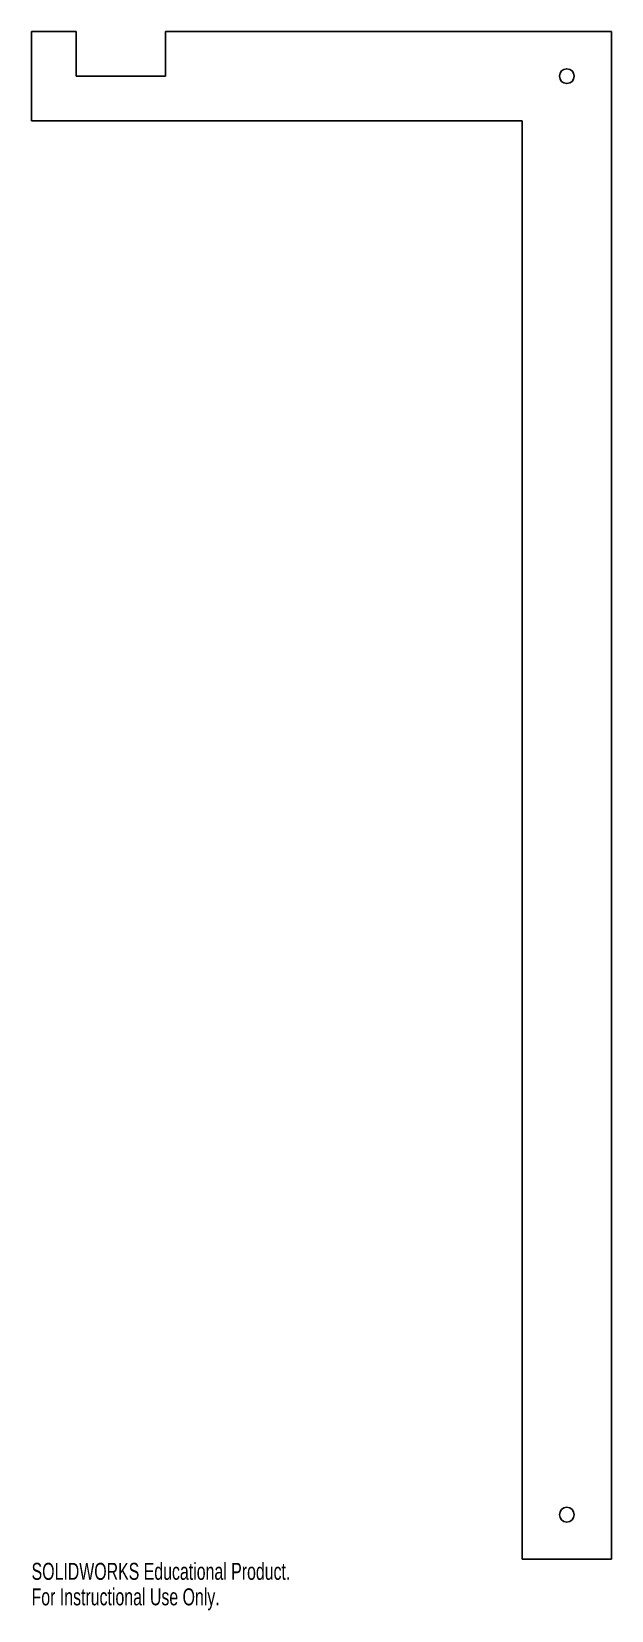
# Model space of a CAD drawing. Header units: inches. Extents: x -5.5 to 1, y -0.6 to 17.1.
import ezdxf

# ---------------------------------------------------------------- set-up
doc = ezdxf.new("R2010")
doc.units = ezdxf.units.IN
doc.header["$MEASUREMENT"] = 0
doc.styles.add('SLDTEXTSTYLE0', font='TXT', dxfattribs={"width": 0.7})

msp = doc.modelspace()

# ---------------------------------------------------------------- linework, layer by layer
at = {"color": 7, "linetype": 'Continuous', "lineweight": 25}
for p, q in [((-5.5, 17.125), (-5.5, 16.125)), ((-5, 17.125), (-5.5, 17.125)), ((-5, 16.625), (-5, 17.125)), ((-4, 17.125), (-4, 16.625)), ((1, 17.125), (-4, 17.125)), ((1, 0), (1, 17.125)), ((-4, 16.625), (-5, 16.625)), ((-5.5, 16.125), (0, 16.125)), ((0, 16.125), (0, 0)), ((0, 0), (1, 0))]:
    msp.add_line(p, q, dxfattribs=at)
for centre in [(0.5, 16.625), (0.5, 0.5)]:
    msp.add_circle(centre, 0.0825, dxfattribs=at)

# ---------------------------------------------------------------- texts
at = {"color": 7, "linetype": 'Continuous', "char_height": 0.1903, "attachment_point": 1, "style": 'SLDTEXTSTYLE0'}
for s, insert in [('SOLIDWORKS Educational Product.', (-5.5, -0.04)), ('For Instructional Use Only.', (-5.5, -0.326))]:
    msp.add_mtext(s, dxfattribs=dict(at, insert=insert))

doc.saveas('drawing.dxf')
